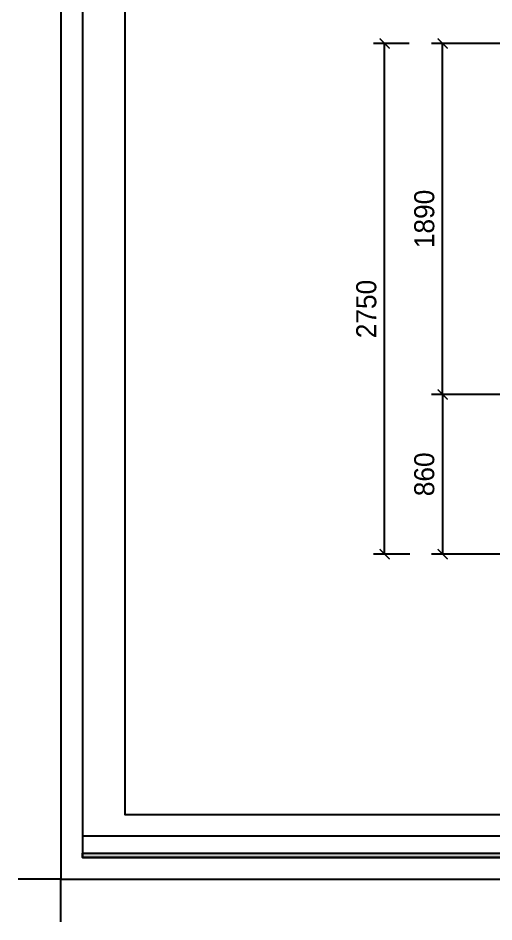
# Model space of a CAD drawing. Header units: millimetres. Extents: x 217202 to 745838, y -6815 to 171372.
# Drawn here: x 361831 to 364393, y 23314 to 28181 of the extents above; entities that cross this region are included whole.
import ezdxf
from ezdxf.enums import TextEntityAlignment as Align

# ---------------------------------------------------------------- set-up
doc = ezdxf.new("R2010")
doc.units = ezdxf.units.MM
doc.header["$PDMODE"] = 3
doc.layers.get('DEFPOINTS').update_dxf_attribs({"color": 248})
for name, color, linetype in [('FORM(YOURNAME)-1', 1, 'Continuous'), ('FORM(YOURNAME)-11', 1, 'Continuous'), ('TOILET-1', 6, 'Continuous')]:
    doc.layers.add(name, color=color, linetype=linetype)
doc.styles.add('YOURNAME', font='HY울릉도M.TTF')
doc.dimstyles.new('YOURNAME-60', dxfattribs={"dimscale": 60, "dimtxt": 1.8, "dimasz": 0.9, "dimexe": 1, "dimexo": 3, "dimgap": 0.7, "dimtad": 1, "dimdec": 0, "dimzin": 0, "dimdsep": 46, "dimtxsty": 'YOURNAME', "dimblk": 'ARCHTICK', "dimcen": 0, "dimclrd": 1, "dimclre": 1, "dimclrt": 7, "dimadec": 0, "dimazin": 0, "dimtfac": 1, "dimtdec": 0, "dimtix": 1, "dimtmove": 2, "dimatfit": 3, "dimldrblk": 'ARCHTICK', "dimfxl": 1, "dimtolj": 1, "dimtzin": 0, "dimarcsym": 0})

# ---------------------------------------------------------------- blocks, each defined once
blk = doc.blocks.new('_ArchTick')
at = {"color": 0, "linetype": 'ByBlock', "const_width": 0.15}
blk.add_lwpolyline([(-0.5, -0.5), (0.5, 0.5)], dxfattribs=at)
blk = doc.blocks.new('*D649')
at = {"layer": 'DEFPOINTS', "color": 0, "transparency": 16777216}
for p in [(364968.1, 26154.6), (364116.8, 25294.6), (365558.1, 25294.6)]:
    blk.add_point(p, dxfattribs=at)
at = {"layer": 'TOILET-1', "color": 1, "lineweight": -2, "transparency": 16777216}
for p, q in [((364788.1, 26154.6), (364056.8, 26154.6)), ((364116.8, 26154.6), (364116.8, 25294.6)), ((365378.1, 25294.6), (364056.8, 25294.6))]:
    blk.add_line(p, q, dxfattribs=at)
at = {"layer": 'TOILET-1', "color": 1, "lineweight": -2, "transparency": 16777216, "xscale": 54, "yscale": 54, "zscale": 54}
for p, rotation in [((364116.8, 26154.6), 90), ((364116.8, 25294.6), 270)]:
    blk.add_blockref('_ArchTick', p, dxfattribs=dict(at, rotation=rotation))
at = {"layer": 'TOILET-1', "color": 7, "transparency": 16777216, "insert": (364018.5, 25724.6), "char_height": 108, "attachment_point": 5, "rotation": 90, "style": 'YOURNAME'}
blk.add_mtext('\\A1;860', dxfattribs=at)
blk = doc.blocks.new('*D650')
at = {"layer": 'DEFPOINTS', "color": 0, "transparency": 16777216}
for p in [(364116.8, 28044.6), (364968.1, 28044.6), (364768.1, 26154.6)]:
    blk.add_point(p, dxfattribs=at)
at = {"layer": 'TOILET-1', "color": 1, "lineweight": -2, "transparency": 16777216}
for p, q in [((364788.1, 28044.6), (364056.8, 28044.6)), ((364116.8, 26154.6), (364116.8, 28044.6)), ((364588.1, 26154.6), (364056.8, 26154.6))]:
    blk.add_line(p, q, dxfattribs=at)
at = {"layer": 'TOILET-1', "color": 1, "lineweight": -2, "transparency": 16777216, "xscale": 54, "yscale": 54, "zscale": 54}
for p, rotation in [((364116.8, 28044.6), 90), ((364116.8, 26154.6), 270)]:
    blk.add_blockref('_ArchTick', p, dxfattribs=dict(at, rotation=rotation))
at = {"layer": 'TOILET-1', "color": 7, "transparency": 16777216, "insert": (364018.6, 27099.6), "char_height": 108, "attachment_point": 5, "rotation": 90, "style": 'YOURNAME'}
blk.add_mtext('\\A1;1890', dxfattribs=at)
blk = doc.blocks.new('*D598')
at = {"layer": 'DEFPOINTS', "color": 0, "transparency": 16777216}
for p in [(363804.7, 28044.6), (364116.8, 28044.6), (364119.9, 25294.6)]:
    blk.add_point(p, dxfattribs=at)
at = {"layer": 'TOILET-1', "color": 1, "lineweight": -2, "transparency": 16777216}
for p, q in [((363936.8, 28044.6), (363744.7, 28044.6)), ((363804.7, 25294.6), (363804.7, 28044.6)), ((363939.9, 25294.6), (363744.7, 25294.6))]:
    blk.add_line(p, q, dxfattribs=at)
at = {"layer": 'TOILET-1', "color": 1, "lineweight": -2, "transparency": 16777216, "xscale": 54, "yscale": 54, "zscale": 54}
for p, rotation in [((363804.7, 28044.6), 90), ((363804.7, 25294.6), 270)]:
    blk.add_blockref('_ArchTick', p, dxfattribs=dict(at, rotation=rotation))
at = {"layer": 'TOILET-1', "color": 7, "transparency": 16777216, "insert": (363706.5, 26614.6), "char_height": 108, "attachment_point": 5, "rotation": 90, "style": 'YOURNAME'}
blk.add_mtext('\\A1;2750', dxfattribs=at)
blk = doc.blocks.new('FORM-ELEVATION')
at = {"layer": 'FORM(YOURNAME)-11'}
h = blk.add_hatch(color=256, dxfattribs=at)
h.dxf.hatch_style = 1
h.paths.add_polyline_path([(-10309, 35708), (71691, 35708), (71691, 35508), (-10309, 35508)])
h.paths.add_polyline_path([(-10309, -21492), (71691, -21492), (71691, -21692), (-10309, -21692)])
at = {"layer": 'DEFPOINTS', "color": 158}
blk.add_line((62481, -20692), (-10309, -20692), dxfattribs=at)
for points in [[(-10309, -21692), (71691, -21692), (71691, 35708), (-10309, 35708)], [(-8309, 33708), (61071, 33708), (61071, -19692), (-8309, -19692)]]:
    blk.add_lwpolyline(points, close=True, dxfattribs=at)
at = {"layer": 'DEFPOINTS', "color": 1}
blk.add_lwpolyline([(-11309, -24692), (-11309, -22692), (-13309, -22692)], dxfattribs=at)
at = {"layer": 'FORM(YOURNAME)-11', "color": 250}
blk.add_lwpolyline([(-11309, -22692), (72691, -22692), (72691, 36708), (-11309, 36708)], close=True, dxfattribs=at)
at = {"layer": 'FORM(YOURNAME)-11'}
blk.add_lwpolyline([(-10309, -21492), (71691, -21492), (71691, -21692), (-10309, -21692)], close=True, dxfattribs=at)
at = {"layer": 'FORM(YOURNAME)-11', "color": 3, "style": 'YOURNAME'}
for tag, height, p in [('1', 450, (71041, -1219)), ('2', 450, (71041, -1863)), ('3', 450, (71041, -3150)), ('4', 450, (71041, -5081)), ('5', 515, (71041, -7398)), ('6', 515, (71041, -9650)), ('7', 515, (71041, -11903)), ('8', 515, (71041, -14155)), ('9', 515, (71041, -16408)), ('10', 515, (66791, -18596)), ('11', 515, (71041, -18660)), ('12', 515, (66791, -20848)), ('13', 515, (71041, -20848))]:
    blk.add_attdef(tag, text='', height=height, dxfattribs=at).set_placement(p, align=Align.MIDDLE_RIGHT)

msp = doc.modelspace()

# ---------------------------------------------------------------- block references
at = {"layer": 'FORM(YOURNAME)-1', "xscale": 0.1154138797272628, "yscale": 0.1154138797272628, "zscale": 0.1154138797272628}
msp.add_blockref('FORM-ELEVATION', (363366.9, 26164.2), dxfattribs=at)

# ---------------------------------------------------------------- dimensions: what is measured, and where the dimension line sits
at = {"layer": 'TOILET-1'}
dim = msp.add_linear_dim(base=(363804.7, 28044.6), p1=(364119.9, 25294.6), p2=(364116.8, 28044.6), angle=90, dimstyle='YOURNAME-60', dxfattribs=at)
dim.commit()
dim.dimension.update_dxf_attribs({"geometry": '*D598', "text_midpoint": (363706.5, 26614.6), "dimtype": 160})
for base, p1, p2, picture, middle in [((364116.8, 28044.6), (364768.1, 26154.6), (364968.1, 28044.6), '*D650', (364018.6, 27099.6)), ((364116.8, 25294.6), (364968.1, 26154.6), (365558.1, 25294.6), '*D649', (364018.5, 25724.6))]:
    dim = msp.add_linear_dim(base=base, p1=p1, p2=p2, angle=90, dimstyle='YOURNAME-60', dxfattribs=at)
    dim.commit()
    dim.dimension.update_dxf_attribs({"geometry": picture, "text_midpoint": middle})

doc.saveas('drawing.dxf')
